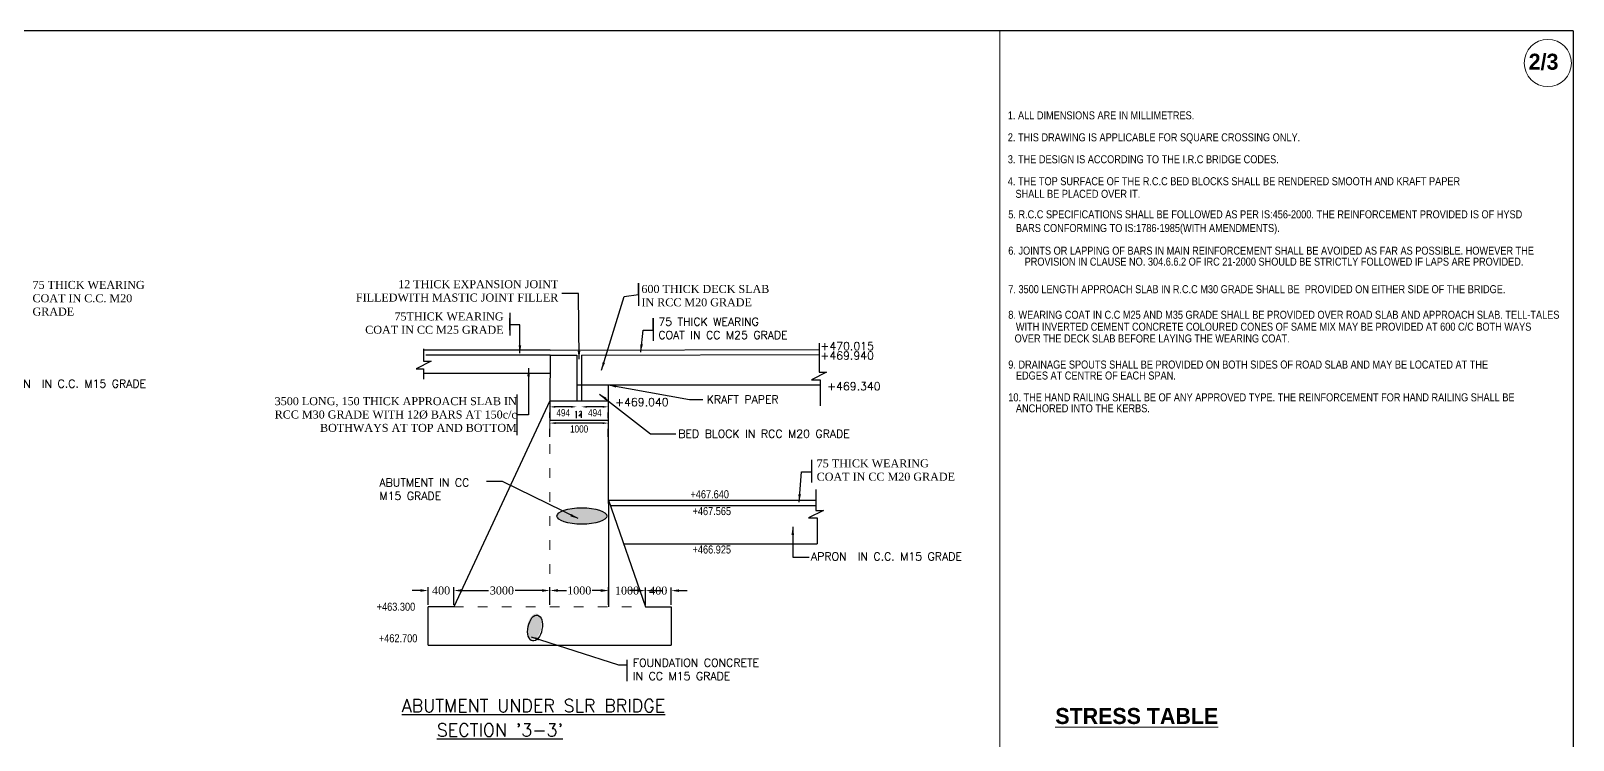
# Model space of a CAD drawing. Header units: millimetres. Extents: x 80 to 6605, y 46 to 2491.
# Drawn here: x 5959 to 6440.8, y 464.2 to 685.7 of the extents above; entities that cross this region are included whole.
import ezdxf

# ---------------------------------------------------------------- set-up
doc = ezdxf.new("R2010")
doc.units = ezdxf.units.MM
doc.linetypes.add('ACAD_ISO03W100', pattern=[30, 12, -18])
for name, color, linetype in [('abutment', 2, 'Continuous'), ('MAIN', 7, 'Continuous'), ('STEEL', 5, 'Continuous'), ('TEXT_GENERAL', 4, 'Continuous')]:
    doc.layers.add(name, color=color, linetype=linetype)
doc.styles.add('ARIAL NARROW', font='ARIALN.TTF')
doc.styles.add('CITYBLUEPR', font='cityb___.ttf')
doc.styles.add('ROMANS', font='romans.shx', dxfattribs={"height": 2.5})
doc.styles.add('ROMANT', font='romant')
doc.styles.get("Standard").update_dxf_attribs({"font": 'times.ttf', "height": 2.5})
doc.styles.add('TIMES NEW ROMAN', font='times.ttf')
doc.styles.add('TNR_2.5', font='times.ttf', dxfattribs={"height": 2.5})
doc.dimstyles.new('ISO-25', dxfattribs={"dimtxt": 2.5, "dimasz": 2.5, "dimexe": 1.25, "dimexo": 0.625, "dimtad": 1, "dimlfac": 25, "dimtxsty": 'Standard', "dimcen": 2.5, "dimadec": 0, "dimazin": 0, "dimtfac": 1, "dimtmove": 0, "dimatfit": 3, "dimfxl": 1, "dimarcsym": 0})
doc.dimstyles.new('STANDARD$0', dxfattribs={"dimscale": 88.888889, "dimtxt": 0.02, "dimasz": 0.02, "dimexe": 0.1, "dimexo": 0.1, "dimgap": 0.09, "dimtad": 2, "dimtih": 1, "dimtoh": 1, "dimdec": 0, "dimzin": 1, "dimdsep": 46, "dimtxsty": 'Standard', "dimcen": 0.09, "dimadec": 0, "dimazin": 0, "dimtfac": 1, "dimtdec": 4, "dimtofl": 0, "dimtmove": 0, "dimatfit": 3, "dimfxl": 1, "dimtolj": 1, "dimtzin": 1, "dimarcsym": 0})
doc.dimstyles.new('STYLE_ESH', dxfattribs={"dimtxt": 2.5, "dimasz": 2.5, "dimexe": 1, "dimexo": 0.625, "dimtad": 0, "dimtih": 1, "dimtoh": 1, "dimdec": 0, "dimlfac": 100, "dimzin": 9, "dimdsep": 46, "dimtxsty": 'TNR_2.5', "dimcen": 2.5, "dimadec": 0, "dimazin": 2, "dimtfac": 1, "dimtdec": 0, "dimtofl": 0, "dimtmove": 2, "dimatfit": 3, "dimfxl": 1, "dimarcsym": 0})

# ---------------------------------------------------------------- blocks, each defined once
blk = doc.blocks.new('*D315')
at = {"layer": 'Defpoints', "color": 0, "transparency": 16777216}
for p in [(6131.03, 569.25), (6139.42, 569.15), (6131.03, 568.24)]:
    blk.add_point(p, dxfattribs=at)
at = {"layer": 'TEXT_GENERAL', "color": 0, "lineweight": -2, "transparency": 16777216}
for p, q in [((6131.03, 564.81), (6131.03, 566.46)), ((6137.64, 568.24), (6132.81, 568.24)), ((6139.42, 564.71), (6139.42, 566.46))]:
    blk.add_line(p, q, dxfattribs=at)
at = {"layer": 'TEXT_GENERAL', "color": 0, "transparency": 16777216}
for points in [[(6132.81, 568.54), (6132.81, 567.94), (6131.03, 568.24)], [(6137.64, 568.54), (6137.64, 567.94), (6139.42, 568.24)]]:
    blk.add_solid(points, dxfattribs=at)
at = {"layer": 'TEXT_GENERAL', "color": 0, "lineweight": 9, "transparency": 16777216, "insert": (6135.22, 566.39), "char_height": 2.222, "attachment_point": 5, "style": 'ARIAL NARROW'}
blk.add_mtext('\\A1;494', dxfattribs=at)
blk = doc.blocks.new('*D316')
at = {"layer": 'Defpoints', "color": 0, "transparency": 16777216}
for p in [(6121.14, 569.25), (6129.53, 569.15), (6121.14, 568.24)]:
    blk.add_point(p, dxfattribs=at)
at = {"layer": 'TEXT_GENERAL', "color": 0, "lineweight": -2, "transparency": 16777216}
for p, q in [((6121.14, 564.81), (6121.14, 566.46)), ((6127.75, 568.24), (6122.92, 568.24)), ((6129.53, 564.71), (6129.53, 566.46))]:
    blk.add_line(p, q, dxfattribs=at)
at = {"layer": 'TEXT_GENERAL', "color": 0, "transparency": 16777216}
for points in [[(6122.92, 568.54), (6122.92, 567.94), (6121.14, 568.24)], [(6127.75, 568.54), (6127.75, 567.94), (6129.53, 568.24)]]:
    blk.add_solid(points, dxfattribs=at)
at = {"layer": 'TEXT_GENERAL', "color": 0, "lineweight": 9, "transparency": 16777216, "insert": (6125.34, 566.39), "char_height": 2.222, "attachment_point": 5, "style": 'ARIAL NARROW'}
blk.add_mtext('\\A1;494', dxfattribs=at)
blk = doc.blocks.new('*D317')
at = {"layer": 'Defpoints', "color": 0, "transparency": 16777216}
for p in [(6121.2, 563.31), (6121.2, 563.17), (6139.42, 563.31)]:
    blk.add_point(p, dxfattribs=at)
at = {"layer": 'TEXT_GENERAL', "color": 0, "lineweight": -2, "transparency": 16777216}
for p, q in [((6121.2, 558.86), (6121.2, 561.39)), ((6137.64, 563.17), (6122.97, 563.17)), ((6139.42, 558.86), (6139.42, 561.39))]:
    blk.add_line(p, q, dxfattribs=at)
at = {"layer": 'TEXT_GENERAL', "color": 0, "transparency": 16777216}
for points in [[(6122.97, 563.47), (6122.97, 562.87), (6121.2, 563.17)], [(6137.64, 563.47), (6137.64, 562.87), (6139.42, 563.17)]]:
    blk.add_solid(points, dxfattribs=at)
at = {"layer": 'TEXT_GENERAL', "color": 0, "lineweight": 9, "transparency": 16777216, "insert": (6130.31, 561.32), "char_height": 2.222, "attachment_point": 5, "style": 'ARIAL NARROW'}
blk.add_mtext('\\A1;1000', dxfattribs=at)
blk = doc.blocks.new('*D318')
at = {"color": 0, "lineweight": -2, "transparency": 16777216}
for p, q in [((6080.69, 510.88), (6078.19, 510.88)), ((6083.19, 506.42), (6083.19, 511.88)), ((6091.19, 506.42), (6091.19, 511.88)), ((6093.69, 510.88), (6096.19, 510.88))]:
    blk.add_line(p, q, dxfattribs=at)
at = {"color": 0, "transparency": 16777216}
for points in [[(6080.69, 511.3), (6080.69, 510.47), (6083.19, 510.88)], [(6093.69, 511.3), (6093.69, 510.47), (6091.19, 510.88)]]:
    blk.add_solid(points, dxfattribs=at)
at = {"layer": 'Defpoints', "color": 0, "transparency": 16777216}
for p in [(6091.19, 510.88), (6083.19, 505.79), (6091.19, 505.79)]:
    blk.add_point(p, dxfattribs=at)
at = {"color": 0, "transparency": 16777216, "insert": (6087.19, 510.88), "char_height": 2.5, "attachment_point": 5, "style": 'TNR_2.5'}
blk.add_mtext('400', dxfattribs=at)
blk = doc.blocks.new('*D319')
at = {"color": 0, "lineweight": -2, "transparency": 16777216}
for p, q in [((6091.19, 506.42), (6091.19, 511.88)), ((6093.69, 510.88), (6102.01, 510.88)), ((6118.69, 510.88), (6110.37, 510.88)), ((6121.19, 507.04), (6121.19, 511.88))]:
    blk.add_line(p, q, dxfattribs=at)
at = {"color": 0, "transparency": 16777216}
for points in [[(6093.69, 511.3), (6093.69, 510.47), (6091.19, 510.88)], [(6118.69, 511.3), (6118.69, 510.47), (6121.19, 510.88)]]:
    blk.add_solid(points, dxfattribs=at)
at = {"layer": 'Defpoints', "color": 0, "transparency": 16777216}
for p in [(6121.19, 510.88), (6121.19, 506.41), (6091.19, 505.79)]:
    blk.add_point(p, dxfattribs=at)
at = {"color": 0, "transparency": 16777216, "insert": (6106.19, 510.88), "char_height": 2.5, "attachment_point": 5, "style": 'TNR_2.5'}
blk.add_mtext('3000', dxfattribs=at)
blk = doc.blocks.new('*D320')
at = {"color": 0, "lineweight": -2, "transparency": 16777216}
for p, q in [((6121.19, 506.41), (6121.19, 511.89)), ((6123.69, 510.89), (6126.32, 510.89)), ((6137.01, 510.89), (6134.38, 510.89)), ((6139.51, 506.41), (6139.51, 511.89))]:
    blk.add_line(p, q, dxfattribs=at)
at = {"color": 0, "transparency": 16777216}
for points in [[(6123.69, 511.31), (6123.69, 510.47), (6121.19, 510.89)], [(6137.01, 511.31), (6137.01, 510.47), (6139.51, 510.89)]]:
    blk.add_solid(points, dxfattribs=at)
at = {"layer": 'Defpoints', "color": 0, "transparency": 16777216}
for p in [(6139.51, 510.89), (6121.19, 505.79), (6139.51, 505.79)]:
    blk.add_point(p, dxfattribs=at)
at = {"color": 0, "transparency": 16777216, "insert": (6130.35, 510.89), "char_height": 2.5, "attachment_point": 5, "style": 'TNR_2.5'}
blk.add_mtext('1000', dxfattribs=at)
blk = doc.blocks.new('*D321')
at = {"color": 0, "lineweight": -2, "transparency": 16777216}
for p, q in [((6148.53, 510.84), (6146.03, 510.84)), ((6151.03, 507), (6151.03, 511.84)), ((6159.04, 506.37), (6159.04, 511.84)), ((6161.54, 510.84), (6164.04, 510.84))]:
    blk.add_line(p, q, dxfattribs=at)
at = {"color": 0, "transparency": 16777216}
for points in [[(6148.53, 511.26), (6148.53, 510.43), (6151.03, 510.84)], [(6161.54, 511.26), (6161.54, 510.43), (6159.04, 510.84)]]:
    blk.add_solid(points, dxfattribs=at)
at = {"layer": 'Defpoints', "color": 0, "transparency": 16777216}
for p in [(6159.04, 510.84), (6151.03, 506.38), (6159.04, 505.74)]:
    blk.add_point(p, dxfattribs=at)
at = {"color": 0, "transparency": 16777216, "insert": (6155.03, 510.84), "char_height": 2.5, "attachment_point": 5, "style": 'TNR_2.5'}
blk.add_mtext('400', dxfattribs=at)
blk = doc.blocks.new('*D324')
at = {"color": 0, "lineweight": -2, "transparency": 16777216}
for p, q in [((6137.01, 510.84), (6134.51, 510.84)), ((6139.51, 506.41), (6139.51, 511.84)), ((6151.04, 506.37), (6151.04, 511.84)), ((6153.54, 510.84), (6156.04, 510.84))]:
    blk.add_line(p, q, dxfattribs=at)
at = {"color": 0, "transparency": 16777216}
for points in [[(6137.01, 511.26), (6137.01, 510.43), (6139.51, 510.84)], [(6153.54, 511.26), (6153.54, 510.43), (6151.04, 510.84)]]:
    blk.add_solid(points, dxfattribs=at)
at = {"layer": 'Defpoints', "color": 0, "transparency": 16777216}
for p in [(6151.04, 510.84), (6139.51, 505.79), (6151.04, 505.74)]:
    blk.add_point(p, dxfattribs=at)
at = {"color": 0, "transparency": 16777216, "insert": (6145.27, 510.84), "char_height": 2.5, "attachment_point": 5, "style": 'TNR_2.5'}
blk.add_mtext('1000', dxfattribs=at)

msp = doc.modelspace()

# ---------------------------------------------------------------- hatches: boundary and pattern name
at = {"layer": 'TEXT_GENERAL', "lineweight": 9}
h = msp.add_hatch(dxfattribs=at)
h.set_pattern_fill('AR-CONC', color=0, scale=0.01, style=0)
h.set_pattern_definition([(50, (64.1945, 146.2897), (1.8218467, -0.15939086), [0.1905, -2.0955]), (355, (64.1945, 146.2897), (-0.35242826, 1.91056643), [0.1524, -1.6764]), (100.451, (64.3463, 146.2764), (1.469425, 1.7511669), [0.1619, -1.7809]), (46.1842, (64.1945, 146.7977), (2.7107904, -0.4204233), [0.28575, -3.14325]), (96.6356, (64.4204, 146.7626), (2.3740423, 2.4742556), [0.24285, -2.67135]), (351.184, (64.1945, 146.7977), (2.374046, 2.4742512), [0.2286, -2.5146]), (21, (64.4485, 146.6707), (1.5161488, -1.0226552), [0.1905, -2.0955]), (326, (64.4485, 146.6707), (0.6180203, 1.84187966), [0.1524, -1.6764]), (71.4514, (64.5748, 146.5855), (2.1341649, 0.8192286), [0.1619, -1.7809]), (37.5, (64.1945, 146.2897), (0.03088603, 0.84555039), [0, -1.65608, 0, -1.7018, 0, -1.68275]), (7.5, (64.1945, 146.2897), (0.66819663, 1.00180575), [0, -0.97028, 0, -1.61798, 0, -0.64135]), (327.5, (63.6281, 146.2897), (1.35590595, -0.05728744), [0, -0.635, 0, -1.9812, 0, -2.6289]), (317.5, (63.3741, 146.2897), (1.48129181, 0.2542649), [0, -0.8255, 0, -1.31572, 0, -1.8669])])
edge = h.paths.add_edge_path()
edge.add_ellipse((6130.96933, 534.26631), major_axis=(7.80326, 0), ratio=0.327358015, start_angle=0, end_angle=360)
edge = h.paths.add_edge_path()
edge.add_ellipse((6116.32381, 499.60128), major_axis=(0.80612, 4.0334), ratio=0.537506819, start_angle=0, end_angle=360)

# ---------------------------------------------------------------- linework, layer by layer
for p, q in [((6440.81445, 685.66503), (5550.81445, 685.66503)), ((6440.81445, 685.66503), (6440.81445, 95.66503)), ((6148.82294, 606.8612), (6148.89849, 599.76442)), ((6148.82294, 603.08631), (6148.82294, 606.8612)), ((6108.69107, 597.64672), (6108.61552, 590.54994)), ((6108.69107, 592.16165), (6108.69107, 595.93654)), ((6153.39825, 595.93654), (6153.47379, 588.83976)), ((6153.39825, 592.16165), (6153.39825, 595.93654)), ((6205.25414, 588.13038), (6205.25981, 579.04816)), ((6081.73667, 586.38853), (6081.74235, 582.46979)), ((6121.21238, 585.91013), (6081.73951, 585.91013)), ((6121.21238, 584.41013), (6082.45943, 584.41013)), ((6121.21613, 584.41014), (6121.19676, 570.08837)), ((6121.21238, 585.91013), (6205.25704, 586.16734)), ((6121.21613, 584.41014), (6129.54465, 584.43033)), ((6129.54465, 584.43033), (6129.54465, 570.08837)), ((6131.04466, 584.43397), (6205.25839, 584.61389)), ((6131.04466, 584.43397), (6131.04466, 570.08837)), ((6084.10578, 582.46979), (6079.40752, 580.10129)), ((6079.40752, 580.10129), (6081.74216, 580.10095)), ((6121.21238, 578.63983), (6081.73951, 578.63983)), ((6081.74216, 580.10095), (6081.74216, 576.92839)), ((6081.74235, 582.46979), (6084.10579, 582.46979)), ((6207.62325, 579.04816), (6202.92499, 576.67966)), ((6205.25981, 579.04816), (6207.62325, 579.04816)), ((6129.52902, 575.08837), (6205.63516, 575.08837)), ((6131.02903, 577.36317), (6131.02903, 575.08837)), ((6131.02903, 575.08837), (6179.18762, 575.08837)), ((6139.41654, 575.08837), (6139.41654, 565.80984)), ((6202.92499, 576.67966), (6205.65484, 576.67966)), ((6205.65484, 576.67966), (6205.64325, 568.56594)), ((6121.19676, 570.08837), (6091.19012, 505.79305)), ((6110.9148, 559.40451), (6110.9148, 572.13499)), ((6121.19676, 570.08837), (6139.42171, 570.08837)), ((6139.42171, 570.08837), (6139.50994, 505.78732)), ((6202.85583, 551.69354), (6202.93138, 544.59676)), ((6204.28672, 542.40818), (6204.2924, 535.91078)), ((6139.41473, 539.08837), (6204.28962, 539.08869)), ((6139.46425, 539.08837), (6151.03553, 505.74348)), ((6140.03627, 537.43997), (6204.28962, 537.44028)), ((6206.65584, 535.91078), (6201.95758, 533.54228)), ((6204.2924, 535.91078), (6206.65584, 535.91078)), ((6201.95758, 533.54228), (6204.68743, 533.54228)), ((6204.68743, 533.54228), (6204.67976, 525.43797)), ((6144.2005, 525.43993), (6204.67976, 525.43797)), ((6151.03553, 505.74348), (6159.03807, 505.74148)), ((6159.03807, 505.74148), (6159.03807, 493.78984)), ((6083.18793, 493.80461), (6159.03807, 493.78984)), ((6145.22487, 489.26502), (6145.22487, 482.5968))]:
    msp.add_line(p, q)
at = {"color": 0}
for p, q in [((6121.19676, 570.08837), (6121.19676, 564.08837)), ((6121.19676, 564.08837), (6139.42991, 564.11339))]:
    msp.add_line(p, q, dxfattribs=at)
at = {"ltscale": 6}
for p, q in [((6083.18793, 493.80461), (6083.18892, 505.79305)), ((6091.19012, 505.79305), (6083.18892, 505.79305)), ((6152.95011, 505.79671), (6152.93594, 505.79671))]:
    msp.add_line(p, q, dxfattribs=at)
at = {"const_width": 0.3}
msp.add_lwpolyline([(6129.52902, 575.08837), (6139.41654, 575.08837)], dxfattribs=at)
for centre, major_axis, ratio in [((6131.18369, 534.15271), (7.80326, 0), 0.327358015), ((6116.5439, 499.16141), (0.80612, 4.0334), 0.537506819)]:
    msp.add_ellipse(centre, major_axis=major_axis, ratio=ratio)
at = {"layer": 'STEEL', "color": 0, "lineweight": 9}
msp.add_circle((6432.89947, 675.61929), 7.37169, dxfattribs=at)
at = {"layer": 'TEXT_GENERAL', "color": 0, "lineweight": 9}
msp.add_line((6261.73929, 95.66503), (6261.73929, 685.66503), dxfattribs=at)
at = {"layer": 'TEXT_GENERAL', "color": 0, "linetype": 'ACAD_ISO03W100', "lineweight": 9, "ltscale": 0.25}
for p, q in [((6121.19676, 564.08837), (6121.19012, 505.78941)), ((6091.19012, 505.79305), (6151.03553, 505.74348))]:
    msp.add_line(p, q, dxfattribs=at)

# ---------------------------------------------------------------- texts
for s, height, style, p in [('+470.015', 2.5, 'ROMANS', (6205.68217, 585.96927)), ('+469.940', 2.5, 'ROMANS', (6205.68217, 582.99372)), ('APRON  IN C.C. M15 GRADE', 2.5, 'ROMANS', (5947.89341, 574.23086)), ('+469.340', 2.5, 'ROMANS', (6207.78991, 573.42207)), ('+469.040', 2.5, 'ROMANS', (6141.55664, 568.46479)), ('APRON  IN C.C. M15 GRADE', 2.5, 'ROMANS', (6202.73686, 520.26723)), ('%%UABUTMENT UNDER SLR BRIDGE', 4, 'ROMANT', (6074.90331, 472.93079)), ("%%USECTION '3-3'", 4, 'ROMANT', (6085.84143, 465.32674))]:
    msp.add_text(s, height=height, dxfattribs=dict(style=style)).set_placement(p)
at = {"char_height": 2.5}
for s, insert, width, attachment_point, style in [('75 THICK WEARING COAT IN C.C. M20 GRADE', (5959.56752, 607.57726), 42.7777778, 1, 'TNR_2.5'), ('{\\fTimes New Roman|b0|i0|c0|p18;12 THICK EXPANSION JOINT FILLEDWITH MASTIC JOINT FILLER}', (6123.81178, 607.80307), 70.7124, 3, 'ROMANS'), ('75THICK WEARING COAT IN CC M25 GRADE', (6106.71338, 597.73299), 43.1056637, 3, 'TIMES NEW ROMAN'), ('3500 LONG, 150 THICK APPROACH SLAB IN RCC M30 GRADE WITH 12%%C BARS AT 150c/c BOTHWAYS AT TOP AND BOTTOM', (6110.83912, 571.26843), 77.5949564, 3, 'TIMES NEW ROMAN'), ('{\\Fsimplex.shx|c0;KRAFT PAPER}', (6170.14594, 569.31925), 160.8961, 7, 'ROMANS'), ('{\\Fsimplex.shx;BED BLOCK} {\\Fsimplex.shx;IN RCC M20} {\\Fsimplex.shx;GRADE}', (6161.26934, 558.58396), 160.8961, 7, 'ROMANS')]:
    msp.add_mtext(s, dxfattribs=dict(at, insert=insert, width=width, attachment_point=attachment_point, style=style))
at = {"char_height": 2.5, "attachment_point": 1}
for s, insert, style in [('600 THICK DECK SLAB\\PIN RCC M20 GRADE', (6149.76221, 606.31259), 'TIMES NEW ROMAN'), ('{\\Fsimplex.shx|c0;75 \\Fsimplex.shx|c1;THICK \\Fsimplex.shx|c0;WEAR\\Fsimplex.shx|c1;ING\\PCOAT IN CC M\\Fsimplex.shx|c0;25\\Fsimplex.shx|c1; GRADE}', (6155.04962, 596.09123), 'ROMANS'), ('{\\Fsimplex.shx|c1;FOUNDATION CONCRETE\\PIN CC M1\\Fsimplex.shx|c0;5\\Fsimplex.shx|c1; GRADE}', (6147.09212, 489.58549), 'ROMANS')]:
    msp.add_mtext(s, dxfattribs=dict(at, insert=insert, style=style))
at = {"insert": (6204.5072, 551.84824), "char_height": 2.5, "attachment_point": 1}
msp.add_mtext('75 THICK WEARING\\PCOAT IN CC M20 GRADE', dxfattribs=at)
at = {"layer": 'abutment', "color": 0, "lineweight": 5, "style": 'ARIAL NARROW'}
for s, p in [('2. THIS DRAWING IS APPLICABLE FOR SQUARE CROSSING ONLY.', (6264.21886, 651.16668)), ('3. THE DESIGN IS ACCORDING TO THE I.R.C BRIDGE CODES.', (6264.21886, 644.30953)), ('4. THE TOP SURFACE OF THE R.C.C BED BLOCKS SHALL BE RENDERED SMOOTH AND KRAFT PAPER', (6264.21886, 637.45239)), ('   SHALL BE PLACED OVER IT.', (6264.21886, 633.51915)), ('5. R.C.C SPECIFICATIONS SHALL BE FOLLOWED AS PER IS:456-2000. THE REINFORCEMENT PROVIDED IS OF HYSD', (6264.35874, 627.12261)), ('   BARS CONFORMING TO IS:1786-1985(WITH AMENDMENTS).', (6264.35874, 622.84571)), ('6. JOINTS OR LAPPING OF BARS IN MAIN REINFORCEMENT SHALL BE AVOIDED AS FAR AS POSSIBLE. HOWEVER THE ', (6264.35874, 615.76986)), ('PROVISION IN CLAUSE NO. 304.6.6.2 OF IRC 21-2000 SHOULD BE STRICTLY FOLLOWED IF LAPS ARE PROVIDED.', (6269.46907, 612.34129)), ('7. 3500 LENGTH APPROACH SLAB IN R.C.C M30 GRADE SHALL BE  PROVIDED ON EITHER SIDE OF THE BRIDGE.', (6264.35874, 603.73452)), ('8. WEARING COAT IN C.C M25 AND M35 GRADE SHALL BE PROVIDED OVER ROAD SLAB AND APPROACH SLAB. TELL-TALES ', (6264.35874, 595.7556)), ('   WITH INVERTED CEMENT CONCRETE COLOURED CONES OF SAME MIX MAY BE PROVIDED AT 600 C/C BOTH WAYS', (6264.35874, 592.02207)), ('    OVER THE DECK SLAB BEFORE LAYING THE WEARING COAT.', (6263.15646, 588.35322)), ('9. DRAINAGE SPOUTS SHALL BE PROVIDED ON BOTH SIDES OF ROAD SLAB AND MAY BE LOCATED AT THE ', (6264.35874, 580.20226)), ('   EDGES AT CENTRE OF EACH SPAN.', (6264.35874, 576.77369)), ('10. THE HAND RAILING SHALL BE OF ANY APPROVED TYPE. THE REINFORCEMENT FOR HAND RAILING SHALL BE', (6264.35874, 569.96204)), ('   ANCHORED INTO THE KERBS.', (6264.35874, 566.53347))]:
    msp.add_text(s, height=2.5, dxfattribs=at).set_placement(p)
at = {"layer": 'MAIN', "color": 0, "linetype": 'Continuous', "lineweight": 9, "style": 'ARIAL NARROW'}
msp.add_text('1. ALL DIMENSIONS ARE IN MILLIMETRES.', height=2.5, dxfattribs=at).set_placement((6264.21886, 658.02382))
at = {"layer": 'TEXT_GENERAL', "color": 0, "lineweight": 9}
for s, height, style, p in [('2/3', 5, 'CITYBLUEPR', (6426.92563, 673.53292)), ('12', 1.5, 'ROMANS', (6128.78675, 565.40188)), ('+467.640', 2.5, 'ARIAL NARROW', (6165.08362, 539.69592)), ('+467.565', 2.5, 'ARIAL NARROW', (6165.73617, 534.4427)), ('+466.925', 2.5, 'ARIAL NARROW', (6165.73617, 522.44861)), ('+463.300', 2.5, 'ARIAL NARROW', (6067.07927, 504.57096)), ('+462.700', 2.5, 'ARIAL NARROW', (6067.75174, 494.71739)), ('%%USTRESS TABLE', 5, 'CITYBLUEPR', (6279.06157, 469.19736))]:
    msp.add_text(s, height=height, dxfattribs=dict(at, style=style)).set_placement(p)
at = {"layer": 'TEXT_GENERAL', "color": 0, "lineweight": 9, "insert": (6067.92547, 545.83392), "char_height": 2.5, "attachment_point": 1, "style": 'ROMANS'}
msp.add_mtext('{\\Fsimplex.shx;ABUTMENT IN CC\\PM1}5{\\Fsimplex.shx; GRADE}', dxfattribs=at)

# ---------------------------------------------------------------- dimensions: what is measured, and where the dimension line sits
for base, p1, p2, text, picture, middle in [((6091.19012, 510.883), (6083.18892, 505.79305), (6091.19012, 505.79305), '400', '*D318', (6087.18952, 510.883)), ((6121.19012, 510.883), (6091.19012, 505.79305), (6121.19012, 506.41441), '3000', '*D319', (6106.19012, 510.883)), ((6139.50994, 510.88912), (6121.19012, 505.78941), (6139.50994, 505.78732), '1000', '*D320', (6130.35003, 510.88912)), ((6151.03553, 510.84265), (6139.50994, 505.78732), (6151.03553, 505.74348), '1000', '*D324', (6145.27274, 510.84265)), ((6159.03807, 510.84265), (6151.03129, 506.37523), (6159.03807, 505.74148), '400', '*D321', (6155.03468, 510.84265))]:
    dim = msp.add_linear_dim(base=base, p1=p1, p2=p2, text=text, dimstyle='STYLE_ESH')
    dim.commit()
    dim.dimension.update_dxf_attribs({"geometry": picture, "text_midpoint": middle})
at = {"layer": 'TEXT_GENERAL', "color": 0, "lineweight": 9}
for base, p1, p2, text, picture, middle in [((6121.14151, 568.24046), (6129.52902, 569.15242), (6121.14151, 569.24969), '494', '*D316', (6125.33527, 566.39474)), ((6131.02903, 568.24046), (6139.41654, 569.15242), (6131.02903, 569.24969), '494', '*D315', (6135.22279, 566.39474)), ((6121.19676, 563.16969), (6139.41654, 563.30716), (6121.19676, 563.30716), '1000', '*D317', (6130.30665, 561.32398))]:
    dim = msp.add_linear_dim(base=base, p1=p1, p2=p2, text=text, dimstyle='STANDARD$0', override={"dimtxt": 0.025, "dimexe": 0.02, "dimexo": 0.05, "dimgap": 0.008, "dimtxsty": 'ARIAL NARROW', "dimtmove": 2}, dxfattribs=at)
    dim.commit()
    dim.dimension.update_dxf_attribs({"geometry": picture, "text_midpoint": middle})

# ---------------------------------------------------------------- leaders
for points in [[(6130.28765, 583.17166), (6130.09339, 603.62536), (6124.89025, 603.62536)], [(6111.81769, 584.98136), (6111.78853, 593.87184), (6108.69107, 593.87184)], [(6149.53623, 585.28377), (6150.30078, 592.16165), (6153.39825, 592.16165)], [(6198.9982, 538.42292), (6199.75837, 547.91866), (6202.85583, 547.91866)], [(6197.03346, 530.7399), (6197.086, 521.29493), (6202.19849, 521.29493)]]:
    msp.add_leader(points, dimstyle='ISO-25', override={"dimgap": 0.625, "dimtad": 0})
at = {"annotation_type": 0, "has_hookline": 1, "hookline_direction": 0, "text_width": 38.70764}
msp.add_leader([(6137.29584, 579.68521), (6144.35932, 602.65294), (6148.86071, 603.31281)], dimstyle='ISO-25', override={"dimgap": 0.625, "dimtad": 0}, dxfattribs=at)
msp.add_leader([(6114.50862, 580.29803), (6114.50862, 565.69795), (6110.9148, 565.69795)], dimstyle='ISO-25')
at = {"ltscale": 6}
for points in [[(6139.41654, 575.08837), (6164.75325, 570.51945), (6168.95796, 570.51945)], [(6136.7248, 572.22361), (6152.56126, 559.86069), (6160.47949, 559.86069)], [(6129.96272, 533.32543), (6106.39514, 544.94995), (6101.37993, 544.94995)], [(6115.33063, 496.4114), (6142.56004, 487.71188), (6145.22487, 487.71188)]]:
    msp.add_leader(points, dimstyle='ISO-25', override={"dimgap": 0.625, "dimtad": 0}, dxfattribs=at)

doc.saveas('drawing.dxf')
